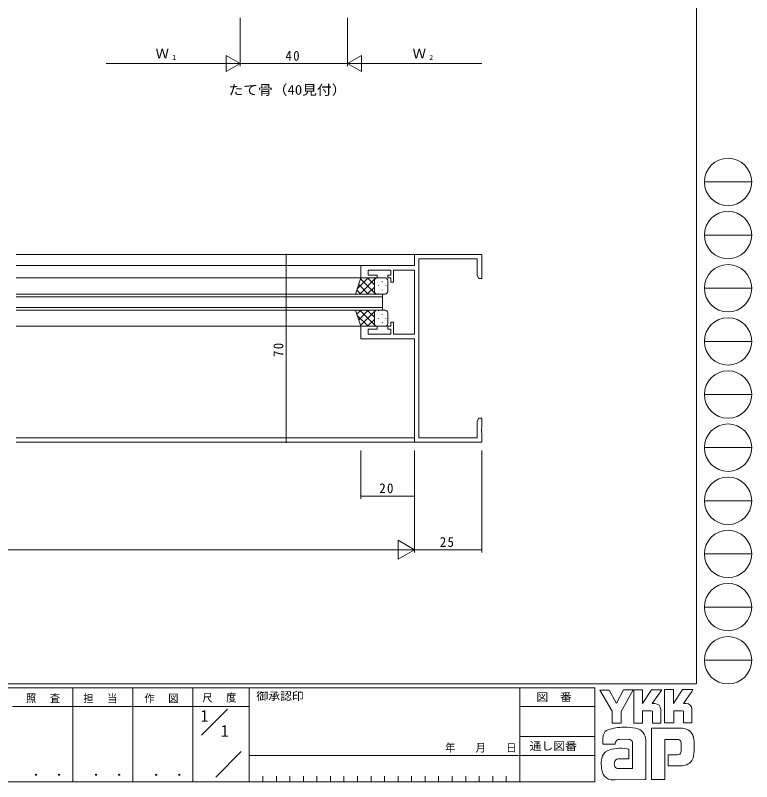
# Model space of a CAD drawing. Units: millimetres on the paper. Extents: x -420 to 373, y -297 to 267.
# Drawn here: x 98.5 to 372.9, y -297 to -11.6 of the extents above; entities that cross this region are included whole.
import ezdxf
from ezdxf.enums import TextEntityAlignment as Align

# ---------------------------------------------------------------- set-up
doc = ezdxf.new("R2010")
doc.units = ezdxf.units.MM
for name, color, linetype, lineweight in [('0-1_YKK_ZWAK', 7, 'Continuous', 9), ('0-3_YKK_11', 7, 'Continuous', 9), ('0-4_YKK_12', 2, 'Continuous', 9), ('0-5_YKK_13', 4, 'Continuous', 9), ('0-6_YKK_D', 6, 'Continuous', 9)]:
    doc.layers.add(name, color=color, linetype=linetype, lineweight=lineweight)
doc.layers.add('0-2_USER1', color=3, linetype='Continuous')
doc.styles.add('ＭＳ ゴシック', font='')
doc.styles.get('ＭＳ ゴシック').set_extended_font_data('MS Gothic')

msp = doc.modelspace()

# ---------------------------------------------------------------- linework, layer by layer
at = {"layer": '0-1_YKK_ZWAK'}
for p, q in [((352.3, 264.4), (352.3, -260.6)), ((355.276, -73.616), (372.916, -73.616)), ((355.276, -93.412), (372.916, -93.412)), ((355.276, -113.208), (372.916, -113.208)), ((355.276, -133.004), (372.916, -133.004)), ((355.276, -152.8), (372.916, -152.8)), ((355.276, -172.596), (372.916, -172.596)), ((355.276, -192.392), (372.916, -192.392)), ((355.276, -212.188), (372.916, -212.188)), ((355.276, -231.984), (372.916, -231.984)), ((355.276, -251.78), (372.916, -251.78)), ((352.3, -260.6), (-417.7, -260.6)), ((314.5, -262), (-417.7, -262)), ((119.9, -262), (119.9, -297)), ((142.3, -262), (142.3, -297)), ((164.7, -262), (164.7, -297)), ((185.7, -262), (185.7, -297)), ((286.5, -262), (286.5, -297)), ((314.5, -262), (314.5, -297)), ((316.337, -262.906), (319.851, -262.906)), ((320.932, -270.799), (316.337, -262.906)), ((325.136, -262.798), (322.581, -267.771)), ((328.96, -275.231), (328.96, -262.825)), ((340.474, -262.717), (343.745, -262.717)), ((340.474, -275.123), (340.474, -262.717)), ((347.178, -262.717), (350.962, -262.717)), ((350.583, -263.365), (347.461, -267.825)), ((350.962, -262.717), (350.583, -263.365)), ((336.879, -267.906), (335.84, -267.906)), ((348.501, -267.825), (347.461, -267.825)), ((165.684, -268.999), (97.5, -268.999)), ((165.684, -268.999), (185.7, -268.999)), ((167.87, -279.736), (177.564, -270.043)), ((286.5, -269), (314.5, -269)), ((335.474, -270.582), (332.284, -270.582)), ((339.042, -270.069), (339.042, -275.15)), ((343.88, -270.555), (343.88, -275.123)), ((347.069, -270.555), (343.88, -270.555)), ((347.502, -270.717), (347.069, -270.555)), ((347.502, -275.096), (347.502, -270.717)), ((350.664, -270.069), (350.664, -275.096)), ((343.88, -275.123), (340.474, -275.123)), ((347.502, -275.046), (347.553, -275.096)), ((350.664, -275.096), (347.502, -275.096)), ((347.124, -277.096), (335.528, -277.096)), ((335.528, -277.096), (335.528, -296.206)), ((286.5, -280.199), (314.5, -280.199)), ((317.418, -283.07), (317.418, -281.141)), ((327.446, -281.205), (323.748, -281.275)), ((328.527, -292.071), (328.527, -282.34)), ((333.42, -281.583), (333.42, -296.179)), ((340.555, -281.259), (345.204, -281.259)), ((340.555, -296.206), (340.555, -281.259)), ((322.067, -283.07), (317.418, -283.07)), ((346.673, -282.756), (346.691, -285.391)), ((173.172, -295.345), (182.696, -285.821)), ((185.7, -287.2), (286.5, -287.2)), ((314.5, -287.199), (286.5, -287.199)), ((341.772, -286.989), (341.772, -291.125)), ((345.313, -286.989), (341.772, -286.989)), ((327.176, -288.53), (323.181, -288.535)), ((341.772, -291.125), (347.097, -291.125)), ((347.097, -291.125), (348.178, -290.882)), ((322.905, -292.071), (328.527, -292.071)), ((328.095, -292.071), (328.446, -292.071)), ((328.527, -292.07), (328.528, -292.071)), ((190.74, -294.9), (190.74, -297)), ((195.78, -294.9), (195.78, -297)), ((200.82, -294.9), (200.82, -297)), ((205.86, -294.9), (205.86, -297)), ((210.9, -294.9), (210.9, -297)), ((215.94, -294.9), (215.94, -297)), ((220.98, -294.9), (220.98, -297)), ((226.02, -294.9), (226.02, -297)), ((231.06, -294.9), (231.06, -297)), ((236.1, -294.9), (236.1, -297)), ((241.14, -294.9), (241.14, -297)), ((246.18, -294.9), (246.18, -297)), ((251.22, -294.9), (251.22, -297)), ((256.26, -294.9), (256.26, -297)), ((261.3, -294.9), (261.3, -297)), ((266.34, -294.9), (266.34, -297)), ((271.38, -294.9), (271.38, -297)), ((276.42, -294.9), (276.42, -297)), ((281.46, -294.9), (281.46, -297)), ((322.067, -296.26), (320.58, -296.26)), ((333.095, -296.233), (322.067, -296.26)), ((333.42, -296.179), (333.095, -296.233)), ((-417.7, -297), (314.5, -297))]:
    msp.add_line(p, q, dxfattribs=at)
for points in [[(319.851, -262.906), (322.364, -267.609), (322.581, -267.771)], [(325.136, -262.798), (328.762, -262.798), (324.229, -270.826)], [(328.96, -262.825), (332.176, -262.825), (332.176, -267.923), (335.555, -262.771)], [(335.555, -262.771), (339.38, -262.771), (335.84, -267.906)], [(343.745, -262.717), (343.745, -267.908), (347.178, -262.717)], [(324.229, -270.826), (324.229, -275.258), (320.932, -275.258), (320.932, -270.799)], [(332.284, -270.582), (332.284, -275.231), (328.96, -275.231)], [(339.042, -275.15), (335.906, -275.15), (335.906, -270.744), (335.474, -270.582)], [(326.473, -284.773), (327.176, -284.935), (327.176, -288.53)], [(335.528, -296.206), (339.772, -296.206), (340.555, -296.206)]]:
    msp.add_lwpolyline(points, dxfattribs=at)
for centre in [(364.096, -73.616), (364.096, -93.412), (364.096, -113.208), (364.096, -133.004), (364.096, -152.8), (364.096, -172.596), (364.096, -192.392), (364.096, -212.188), (364.096, -231.984), (364.096, -251.78)]:
    msp.add_circle(centre, 8.82, dxfattribs=at)
for centre, radius, start, end in [((336.879, -270.069), 2.163, 0.00165, 89.99603), ((348.501, -269.988), 2.163, 0.00165, 89.99603), ((325.222, -294.401), 17.68, 89.89165, 109.30847), ((325.741, -297.463), 20.748, 78.78009, 91.46938), ((322.459, -281.166), 5.037, 158.41083, 179.71774), ((320.106, -280.055), 2.444, 109.02126, 161.51263), ((329.03, -281.496), 4.449, 40.66422, 80.31693), ((328.809, -281.485), 4.612, 358.78058, 38.76563), ((346.972, -281.44), 4.341, 14.44571, 87.08746), ((324.175, -283.007), 2.109, 138.46381, 181.71359), ((323.615, -282.971), 1.701, 85.50551, 126.78038), ((326.956, -282.754), 1.625, 14.75519, 72.44994), ((345.365, -282.479), 1.229, 16.43123, 96.91661), ((343.031, -283.208), 3.673, 4.93422, 17.03551), ((330.666, -284.187), 20.86, 350.99026, 10.67624), ((324.02, -297.854), 13.309, 79.38097, 112.05824), ((343.01, -285.041), 3.697, 343.6902, 354.75362), ((327.949, -290.395), 11.082, 168.76372, 199.80078), ((320.927, -288.927), 3.908, 121.8271, 169.08475), ((345.314, -285.684), 1.306, 269.95467, 342.90144), ((347.035, -286.745), 4.291, 285.4429, 349.90448), ((324.082, -290.328), 2.369, 171.08202, 216.71922), ((323.19, -289.979), 1.445, 90.33952, 178.03638), ((323.15, -290.565), 1.526, 230.97279, 260.7549), ((320.94, -292.443), 3.823, 207.31435, 263.59464)]:
    msp.add_arc(centre, radius, start, end, dxfattribs=at)
at = {"layer": '0-3_YKK_11'}
for p, q in [((247.3, -100.6), (272.3, -100.6)), ((247.3, -104.8), (247.3, -100.6)), ((270.67, -102.23), (248.93, -102.23)), ((248.93, -102.23), (248.93, -168.97)), ((270.67, -108.509), (270.67, -102.23)), ((272.3, -100.6), (272.3, -109.6)), ((227.3, -104.8), (247.3, -104.8)), ((227.3, -109.4), (227.3, -104.8)), ((230, -106.43), (230, -108.4)), ((238.5, -106.43), (230, -106.43)), ((230, -108.4), (233.3, -108.4)), ((233.3, -108.4), (233.3, -109.4)), ((237.3, -108.4), (238.5, -108.4)), ((237.3, -109.4), (237.3, -108.4)), ((238.5, -108.4), (238.5, -106.43)), ((239.5, -106.43), (239.5, -110.9)), ((247.3, -106.43), (239.5, -106.43)), ((247.3, -130.37), (247.3, -106.43)), ((233.3, -109.4), (227.3, -109.4)), ((238.5, -109.4), (237.3, -109.4)), ((238.5, -110.9), (238.5, -109.4)), ((239.5, -110.9), (238.5, -110.9)), ((271.3, -109.6), (270.67, -108.509)), ((272.3, -109.6), (271.3, -109.6)), ((227.3, -127.4), (233.3, -127.4)), ((227.3, -132), (227.3, -127.4)), ((230, -128.4), (230, -130.37)), ((233.3, -128.4), (230, -128.4)), ((233.3, -127.4), (233.3, -128.4)), ((237.3, -127.4), (238.5, -127.4)), ((237.3, -128.4), (237.3, -127.4)), ((238.5, -128.4), (237.3, -128.4)), ((238.5, -125.9), (239.5, -125.9)), ((238.5, -127.4), (238.5, -125.9)), ((238.5, -130.37), (238.5, -128.4)), ((239.5, -125.9), (239.5, -130.37)), ((230, -130.37), (238.5, -130.37)), ((239.5, -130.37), (247.3, -130.37)), ((247.3, -132), (227.3, -132)), ((247.3, -170.6), (247.3, -132)), ((270.67, -162.691), (271.3, -161.6)), ((270.67, -168.97), (270.67, -162.691)), ((271.3, -161.6), (272.3, -161.6)), ((272.3, -161.6), (272.3, -165.142)), ((272.3, -165.142), (272.18, -165.325)), ((272.18, -165.325), (272.18, -165.875)), ((272.18, -165.875), (272.3, -166.058)), ((272.3, -166.142), (272.18, -166.325)), ((272.18, -166.325), (272.18, -166.875)), ((272.18, -166.875), (272.3, -167.058)), ((272.3, -166.058), (272.3, -166.142)), ((272.3, -167.058), (272.3, -170.6)), ((272.3, -170.6), (247.3, -170.6)), ((248.93, -168.97), (270.67, -168.97))]:
    msp.add_line(p, q, dxfattribs=at)
at = {"layer": '0-4_YKK_12'}
for p, q in [((247.3, -100.6), (98.8, -100.6)), ((247.3, -100.6), (247.3, -104.5)), ((227.6, -104.8), (98.8, -104.8)), ((247.3, -106.73), (247.3, -130.07)), ((227.6, -109.4), (98.8, -109.4)), ((235.3, -115.4), (98.8, -115.4)), ((235.3, -116.4), (98.8, -116.4)), ((235.3, -115.4), (235.3, -121.4)), ((235.3, -120.4), (98.8, -120.4)), ((235.3, -121.4), (98.8, -121.4)), ((227.6, -127.4), (98.8, -127.4)), ((247.3, -132.3), (247.3, -170.6)), ((247.3, -168.97), (98.8, -168.97)), ((247.3, -170.6), (98.8, -170.6))]:
    msp.add_line(p, q, dxfattribs=at)
at = {"layer": '0-5_YKK_13'}
for p, q in [((225.3, -115.4), (227.3, -109.4)), ((230.003, -109.4), (225.948, -113.455)), ((232.832, -109.4), (226.832, -115.4)), ((232.88, -115.4), (227.195, -109.715)), ((227.3, -109.4), (233.3, -109.4)), ((232.3, -111.992), (229.708, -109.4)), ((232.3, -110.4), (232.3, -114.4)), ((232.3, -110.4), (232.3, -114.4)), ((232.39, -110.72), (232.39, -110.92)), ((232.721, -109.585), (232.537, -109.4)), ((236.3, -109.4), (233.3, -109.4)), ((235.22, -110.72), (235.22, -110.92)), ((237.3, -114.4), (237.3, -110.4)), ((227.223, -115.4), (225.781, -113.958)), ((230.052, -115.4), (226.488, -111.836)), ((232.3, -112.76), (229.66, -115.4)), ((232.39, -113.75), (232.39, -113.95)), ((233.805, -112.135), (233.805, -112.335)), ((235.22, -113.75), (235.22, -113.95)), ((236.635, -112.135), (236.635, -112.335)), ((233.3, -115.4), (225.3, -115.4)), ((232.694, -115.195), (232.489, -115.4)), ((233.3, -115.4), (236.3, -115.4)), ((233.805, -115.165), (233.805, -115.365)), ((236.635, -115.165), (236.635, -115.342)), ((225.3, -121.4), (227.3, -127.4)), ((233.3, -121.4), (225.3, -121.4)), ((227.223, -121.4), (225.781, -122.842)), ((230.052, -121.4), (226.488, -124.964)), ((232.832, -127.4), (226.832, -121.4)), ((232.88, -121.4), (227.195, -127.085)), ((232.3, -124.04), (229.66, -121.4)), ((232.3, -126.4), (232.3, -122.4)), ((232.3, -126.4), (232.3, -122.4)), ((232.694, -121.605), (232.489, -121.4)), ((233.3, -121.4), (236.3, -121.4)), ((233.805, -121.635), (233.805, -121.435)), ((236.635, -121.635), (236.635, -121.458)), ((237.3, -122.4), (237.3, -126.4)), ((230.003, -127.4), (225.948, -123.345)), ((232.3, -124.808), (229.708, -127.4)), ((232.39, -123.05), (232.39, -122.85)), ((233.805, -124.665), (233.805, -124.465)), ((235.22, -123.05), (235.22, -122.85)), ((236.635, -124.665), (236.635, -124.465)), ((227.3, -127.4), (233.3, -127.4)), ((232.39, -126.08), (232.39, -125.88)), ((232.721, -127.215), (232.537, -127.4)), ((236.3, -127.4), (233.3, -127.4)), ((235.22, -126.08), (235.22, -125.88))]:
    msp.add_line(p, q, dxfattribs=at)
for centre, start, end in [((233.3, -110.4), 90.00009, 180.00009), ((233.3, -110.4), 90.00009, 180.00009), ((236.3, -110.4), 0.00009, 90.00009), ((233.3, -114.4), 180.00009, 270.00009), ((233.3, -114.4), 180.00009, 270.00009), ((236.3, -114.4), 270.00009, 0.00009), ((233.3, -122.4), 89.99989, 179.99989), ((233.3, -122.4), 89.99989, 179.99989), ((236.3, -122.4), 359.99989, 89.99989), ((233.3, -126.4), 179.99989, 269.99989), ((233.3, -126.4), 179.99989, 269.99989), ((236.3, -126.4), 269.99989, 359.99989)]:
    msp.add_arc(centre, 1, start, end, dxfattribs=at)
at = {"layer": '0-6_YKK_D'}
for p, q in [((182.3, -12.534), (182.3, -30.534)), ((182.3, -12.534), (182.3, -30.534)), ((222.3, -12.534), (222.3, -30.534)), ((222.3, -12.534), (222.3, -30.534)), ((177.104, -26.534), (177.104, -32.534)), ((182.3, -29.534), (177.104, -26.534)), ((222.3, -29.534), (227.496, -26.534)), ((227.496, -32.534), (227.496, -26.534)), ((132.3, -29.534), (176.3, -29.534)), ((182.3, -29.534), (171.908, -29.534)), ((182.3, -29.534), (177.104, -32.534)), ((182.3, -29.534), (222.3, -29.534)), ((222.3, -29.534), (232.692, -29.534)), ((222.3, -29.534), (227.496, -32.534)), ((272.3, -29.534), (228.3, -29.534)), ((215.434, -100.6), (198.434, -100.6)), ((199.434, -100.6), (199.434, -170.6)), ((215.434, -170.6), (198.434, -170.6)), ((227.3, -173.6), (227.3, -191.6)), ((247.3, -173.6), (247.3, -191.6)), ((247.3, -173.6), (247.3, -211.6)), ((247.3, -173.6), (247.3, -211.6)), ((272.3, -173.6), (272.3, -211.6)), ((227.3, -190.6), (247.3, -190.6)), ((241.238, -207.1), (241.238, -214.1)), ((247.3, -210.6), (241.238, -207.1)), ((240.3, -210.6), (-45.7, -210.6)), ((247.3, -210.6), (235.176, -210.6)), ((247.3, -210.6), (241.238, -214.1)), ((247.3, -210.6), (272.3, -210.6))]:
    msp.add_line(p, q, dxfattribs=at)
for centre, start, end in [((199.434, -100.6), 90, 270), ((199.434, -100.6), 270, 90), ((199.434, -170.6), 90, 270), ((199.434, -170.6), 270, 90), ((227.3, -190.6), 0, 180), ((227.3, -190.6), 180, 0), ((247.3, -190.6), 0, 180), ((247.3, -190.6), 180, 0), ((272.3, -210.6), 0, 180), ((272.3, -210.6), 180, 0)]:
    msp.add_arc(centre, 0.106, start, end, dxfattribs=at)

# ---------------------------------------------------------------- texts
at = {"layer": '0-1_YKK_ZWAK', "style": 'ＭＳ ゴシック', "width": 1.1}
for s, p in [('御承認印', (188.367, -267.533)), ('図\u3000番', (292.698, -267.862)), ('通し図番', (290.179, -286.085))]:
    msp.add_text(s, height=2.933, dxfattribs=at).set_placement(p, align=Align.BOTTOM_LEFT)
at = {"layer": '0-1_YKK_ZWAK', "color": 3, "style": 'ＭＳ ゴシック', "width": 1.15}
for p in [(101.955, -295.946), (124.355, -295.946), (146.755, -295.946)]:
    msp.add_text(' ． ．', height=3.666, dxfattribs=at).set_placement(p, align=Align.BOTTOM_LEFT)
at = {"layer": '0-1_YKK_ZWAK', "char_height": 2.933, "attachment_point": 7, "style": 'ＭＳ ゴシック'}
for s, insert in [('\\T1.17;\\W0.95;照\\~\\~査', (102.489, -267.78)), ('\\T1.17;\\W0.95;担\\~\\~当', (123.855, -267.78)), ('\\T1.17;\\W0.95;作\\~\\~図', (146.62, -267.762)), ('\\T1.17;\\W0.95;尺\\~\\~度', (168.212, -267.537)), ('\\T1.2;\\W0.95;年\\~\\~\\~月\\~\\~\\~日', (258.676, -286.169))]:
    msp.add_mtext(s, dxfattribs=dict(at, insert=insert))
at = {"layer": '0-2_USER1', "style": 'ＭＳ ゴシック', "width": 1.1}
msp.add_text('たて骨（40見付）', height=3.666, dxfattribs=at).set_placement((177.923, -42.263), align=Align.BOTTOM_LEFT)
at = {"layer": '0-2_USER1', "style": 'ＭＳ ゴシック'}
for p in [(167.5, -275.999), (175.033, -281.599)]:
    msp.add_text('1', height=4.399, dxfattribs=at).set_placement(p, align=Align.BOTTOM_LEFT)
at = {"layer": '0-6_YKK_D', "color": 3, "style": 'ＭＳ ゴシック'}
for p in [(150.767, -28.734), (246.548, -28.734)]:
    msp.add_text('Ｗ', height=3.666, dxfattribs=at).set_placement(p, align=Align.BOTTOM_LEFT)
at = {"layer": '0-6_YKK_D', "color": 4, "style": 'ＭＳ ゴシック'}
for s, p in [('1', (157.005, -28.734)), ('2', (252.785, -28.734))]:
    msp.add_text(s, height=1.833, dxfattribs=at).set_placement(p, align=Align.BOTTOM_LEFT)
at = {"layer": '0-6_YKK_D', "color": 3, "char_height": 3.666, "attachment_point": 7, "style": 'ＭＳ ゴシック'}
for s, insert in [('\\T1.21;\\W0.95;40', (199.206, -28.534)), ('\\T1.21;\\W0.95;20', (234.157, -189.6)), ('\\T1.21;\\W0.95;25', (256.718, -209.6))]:
    msp.add_mtext(s, dxfattribs=dict(at, insert=insert))
at = {"layer": '0-6_YKK_D', "color": 3, "insert": (198.434, -138.792), "char_height": 3.666, "attachment_point": 7, "rotation": 90, "style": 'ＭＳ ゴシック'}
msp.add_mtext('\\T1.21;\\W0.95;70', dxfattribs=at)

doc.saveas('drawing.dxf')
